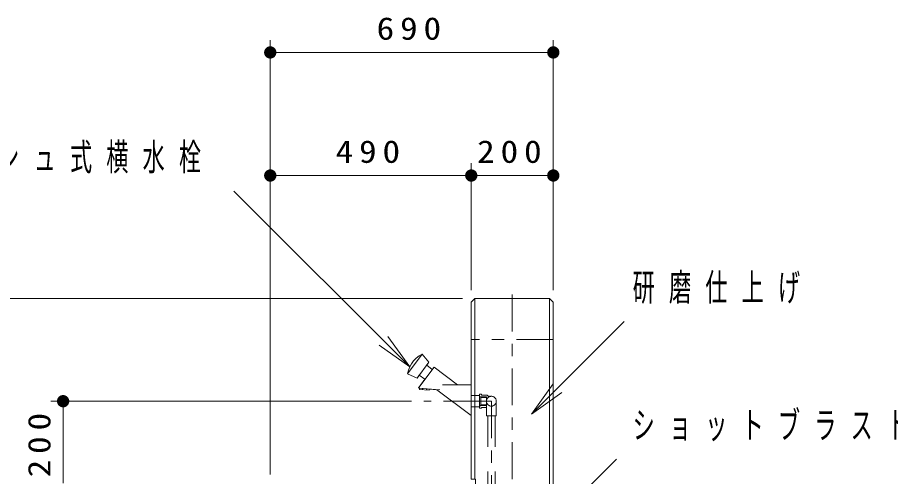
# Model space of a CAD drawing. Units: millimetres on the paper, scale 1:30. Extents: x -385 to 0, y 0 to 267.
# Drawn here: x -206.1 to -135.1, y 124 to 161.3 of the extents above; entities that cross this region are included whole.
import ezdxf

# ---------------------------------------------------------------- set-up
doc = ezdxf.new("R2010")
doc.units = ezdxf.units.MM
for name, pattern in [('USER1', [4.5, 2.5, -2]), ('USER2', [6, 3, -1, 1, -1]), ('USER3', [8, 3, -1, 1, -1, 1, -1]), ('USER4', [8, 5, -3])]:
    doc.linetypes.add(name, pattern=pattern)
doc.layers.add('LY_1', color=7, linetype='Continuous', lineweight=13)
doc.styles.add('ＭＳ ゴシック', font='')
doc.styles.get('ＭＳ ゴシック').set_extended_font_data('MS Gothic')

# ---------------------------------------------------------------- blocks, each defined once
blk = doc.blocks.new('filled_dot')
at = {"color": 0, "linetype": 'Continuous', "lineweight": -2, "const_width": 1.25}
blk.add_lwpolyline([(-0.625, 0, 1), (0.625, 0, 1)], format="xyb", close=True, dxfattribs=at)
blk = doc.blocks.new('open_arrow')
at = {"color": 0, "linetype": 'Continuous', "lineweight": -2}
blk.add_lwpolyline([(7.5, 1.25), (0, 0), (7.5, -1.25)], dxfattribs=at)

msp = doc.modelspace()

# ---------------------------------------------------------------- linework, layer by layer
at = {"layer": 'LY_1'}
for p, q in [((-185.528, 149.423), (-185.528, 159.423)), ((-162.528, 149.423), (-162.528, 159.423)), ((-185.528, 158.423), (-162.528, 158.423)), ((-185.528, 124.123), (-185.528, 149.423)), ((-169.195, 139.123), (-169.195, 149.423)), ((-162.528, 139.123), (-162.528, 149.423)), ((-185.528, 148.423), (-169.195, 148.423)), ((-169.195, 148.423), (-162.528, 148.423)), ((-174.198, 132.875), (-188.486, 147.162)), ((-169.895, 138.423), (-213.361, 138.423)), ((-164.3, 129.03), (-156.762, 136.569)), ((-174.062, 130.09), (-203.361, 130.09)), ((-202.361, 123.423), (-202.361, 130.09)), ((-164.309, 118.467), (-157.39, 125.386))]:
    msp.add_line(p, q, dxfattribs=at)
at = {"layer": 'LY_1', "color": 253}
for p, q in [((-168.895, 138.423), (-168.895, 123.757)), ((-162.828, 138.423), (-162.828, 81.757)), ((-174.381, 132.313), (-173.181, 133.913)), ((-172.815, 133.013), (-172.361, 132.673)), ((-173.415, 132.213), (-172.961, 131.873)), ((-173.169, 131.024), (-173.161, 131.124)), ((-172.837, 130.995), (-172.829, 131.095)), ((-171.992, 131.021), (-169.195, 128.924))]:
    msp.add_line(p, q, dxfattribs=at)
at = {"layer": 'LY_1', "color": 4, "linetype": 'USER2'}
msp.add_line((-165.861, 81.757), (-165.861, 138.972), dxfattribs=at)
at = {"layer": 'LY_1', "color": 253, "linetype": 'USER3'}
msp.add_line((-162.528, 135.09), (-169.195, 135.09), dxfattribs=at)
at = {"layer": 'LY_1', "color": 4, "linetype": 'USER1'}
for p, q in [((-168.528, 129.523), (-168.528, 130.657)), ((-168.528, 130.657), (-168.395, 130.657)), ((-168.395, 130.657), (-168.328, 130.59)), ((-168.328, 130.59), (-167.911, 130.59)), ((-167.911, 130.59), (-167.811, 130.49)), ((-168.428, 130.457), (-168.528, 130.457)), ((-168.428, 130.457), (-168.428, 129.723)), ((-167.961, 130.439), (-168.428, 130.439)), ((-167.961, 130.401), (-168.428, 130.401)), ((-167.961, 130.439), (-167.961, 129.741)), ((-168.395, 129.523), (-168.528, 129.523)), ((-168.328, 129.59), (-168.395, 129.523)), ((-168.028, 129.59), (-168.328, 129.59)), ((-167.861, 128.89), (-167.861, 85.457)), ((-167.261, 128.89), (-167.261, 85.457))]:
    msp.add_line(p, q, dxfattribs=at)
at = {"layer": 'LY_1', "color": 253, "linetype": 'USER2'}
msp.add_line((-168.443, 130.09), (-173.062, 130.09), dxfattribs=at)
at = {"layer": 'LY_1', "color": 4, "linetype": 'USER4', "lineweight": 25}
for p, q in [((-168.428, 129.723), (-168.528, 129.723)), ((-167.961, 129.78), (-168.428, 129.78)), ((-167.961, 129.741), (-168.428, 129.741))]:
    msp.add_line(p, q, dxfattribs=at)
at = {"layer": 'LY_1'}
for points in [[(-169.195, 123.757), (-169.195, 138.123), (-168.895, 138.423), (-162.828, 138.423), (-162.528, 138.123), (-162.528, 82.057), (-162.828, 81.757), (-168.561, 81.757), (-168.861, 82.057), (-168.861, 123.757)], [(-169.195, 128.923), (-171.992, 131.021), (-172.596, 131.074), (-172.605, 130.975), (-173.402, 131.044), (-173.393, 131.144), (-173.442, 131.148), (-173.448, 131.149), (-173.454, 131.152), (-173.459, 131.155), (-173.464, 131.16), (-173.468, 131.165), (-173.47, 131.171), (-173.472, 131.177), (-173.472, 131.184), (-173.471, 131.19), (-173.469, 131.196), (-173.465, 131.201), (-172.961, 131.873), (-173.415, 132.213), (-173.595, 131.973), (-174.381, 132.313), (-174.308, 132.6), (-174.198, 132.875), (-174.053, 133.132), (-173.875, 133.369), (-173.669, 133.58), (-173.436, 133.763), (-173.181, 133.913), (-172.635, 133.253), (-172.815, 133.013), (-172.361, 132.673), (-172.221, 132.86), (-170.306, 131.423), (-169.195, 131.423)]]:
    msp.add_lwpolyline(points, close=True, dxfattribs=at)
at = {"layer": 'LY_1', "color": 253}
msp.add_lwpolyline([(-172.635, 133.253), (-173.595, 131.973), (-174.381, 132.313), (-174.308, 132.6), (-174.198, 132.874), (-174.053, 133.132), (-173.875, 133.369), (-173.669, 133.58), (-173.436, 133.763), (-173.181, 133.913)], close=True, dxfattribs=at)
for points in [[(-170.306, 131.423), (-172.221, 132.86), (-173.465, 131.201), (-173.469, 131.196), (-173.471, 131.19), (-173.472, 131.184), (-173.472, 131.177), (-173.47, 131.171), (-173.468, 131.165), (-173.464, 131.16), (-173.459, 131.155), (-173.454, 131.152), (-173.448, 131.149), (-173.442, 131.148), (-171.76, 131.001)], [(-171.528, 131.423), (-169.195, 131.423), (-169.195, 128.924)], [(-173.393, 131.144), (-173.402, 131.044), (-172.605, 130.975), (-172.596, 131.074)]]:
    msp.add_lwpolyline(points, dxfattribs=at)
at = {"layer": 'LY_1', "color": 4, "linetype": 'USER1'}
msp.add_lwpolyline([(-168.528, 129.623), (-168.528, 130.557), (-169.195, 130.557), (-169.195, 129.623)], close=True, dxfattribs=at)
at = {"layer": 'LY_1', "color": 4, "linetype": 'USER2'}
msp.add_lwpolyline([(-169.195, 130.09), (-167.561, 130.09), (-167.561, 83.326)], dxfattribs=at)
at = {"layer": 'LY_1', "color": 4, "linetype": 'USER1'}
msp.add_lwpolyline([(-167.161, 130.09), (-167.161, 128.89), (-167.961, 128.89), (-167.961, 130.09)], dxfattribs=at)
msp.add_circle((-167.561, 130.09), 0.4, dxfattribs=at)
for centre, radius, start in [((-167.811, 129.84), 0.65, 77.53225), ((-168.028, 129.523), 0.0667, 0)]:
    msp.add_arc(centre, radius, start, 90, dxfattribs=at)

# ---------------------------------------------------------------- block references
at = {"layer": 'LY_1', "xscale": 0.4, "yscale": 0.4}
for p in [(-185.528, 158.423), (-185.528, 148.423), (-169.195, 148.423)]:
    msp.add_blockref('filled_dot', p, dxfattribs=at)
for name, p, rotation in [('filled_dot', (-162.528, 158.423), 180), ('filled_dot', (-169.195, 148.423), 180), ('filled_dot', (-162.528, 148.423), 180), ('open_arrow', (-174.198, 132.875), 135), ('open_arrow', (-164.3, 129.03), 45), ('filled_dot', (-202.361, 130.09), 270)]:
    msp.add_blockref(name, p, dxfattribs=dict(at, rotation=rotation))

# ---------------------------------------------------------------- texts
at = {"layer": 'LY_1', "style": 'ＭＳ ゴシック'}
for s, insert, char_height, attachment_point in [('\\T1.33;\\W1.15;690', (-174.028, 159.423), 1.833, 8), ('\\T1.64;\\W0.6;プッシュ式横水栓', (-213.61, 149.812), 2.199, 4), ('\\T1.33;\\W1.15;490', (-177.361, 149.423), 1.833, 8), ('\\T1.33;\\W1.15;200', (-165.861, 149.423), 1.833, 8), ('\\T1.64;\\W0.6;研磨仕上げ', (-156.079, 139.219), 2.199, 4), ('\\T1.64;\\W0.6;ショットブラスト仕上げ', (-156.079, 128.036), 2.199, 4)]:
    msp.add_mtext(s, dxfattribs=dict(at, insert=insert, char_height=char_height, attachment_point=attachment_point))
at = {"layer": 'LY_1', "insert": (-203.361, 126.757), "char_height": 1.833, "attachment_point": 8, "rotation": 90, "style": 'ＭＳ ゴシック'}
msp.add_mtext('\\T1.33;\\W1.15;200', dxfattribs=at)

doc.saveas('drawing.dxf')
